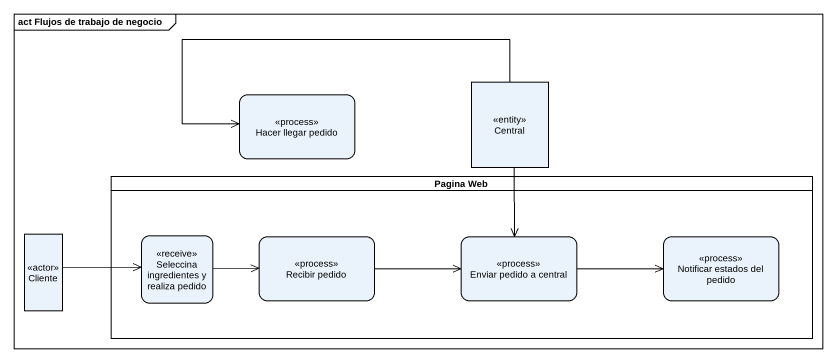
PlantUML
@startuml
mainframe act Flujos de trabajo de negocio
hide empty description
state "Hacer llegar pedido" as Hacer_llegar_pedido <<process>>
state Central <<entity>>
state "Pagina Web" as Pagina_Web <<partition>> {
  state "Seleccina ingredientes y realiza pedido" as Seleccina_ingredientes_y <<receive>>
  state "Recibir pedido" as Recibir_pedido <<process>>
  state "Enviar pedido a central" as Enviar_pedido_a_central <<process>>
  state "Notificar estados del pedido" as Notificar_estados_del_pedido <<process>>
}
state Cliente <<actor>>
Central -left-> Hacer_llegar_pedido
Central --> Enviar_pedido_a_central
Cliente -right-> Seleccina_ingredientes_y
Seleccina_ingredientes_y -right-> Recibir_pedido
Recibir_pedido -right-> Enviar_pedido_a_central
Enviar_pedido_a_central -right-> Notificar_estados_del_pedido
@enduml
